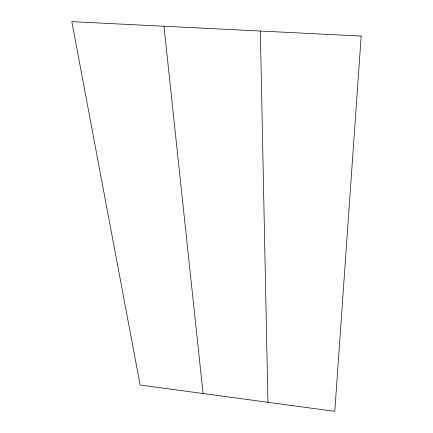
<?xml version="1.0" encoding="UTF-8"?>
<svg xmlns="http://www.w3.org/2000/svg" width="433" height="433" viewBox="0 0 433 433"><rect width="100%" height="100%" fill="white"/><g stroke="black" fill="none" stroke-linecap="round" stroke-linejoin="round"><path stroke-width="0.65" d="M163.983 26.24L203.072 393.521M260.336 31.041L267.935 402.3M361.176 36.063L334.796 411.35L140.119 385.002L71.824 21.65L361.176 36.063"/></g></svg>
